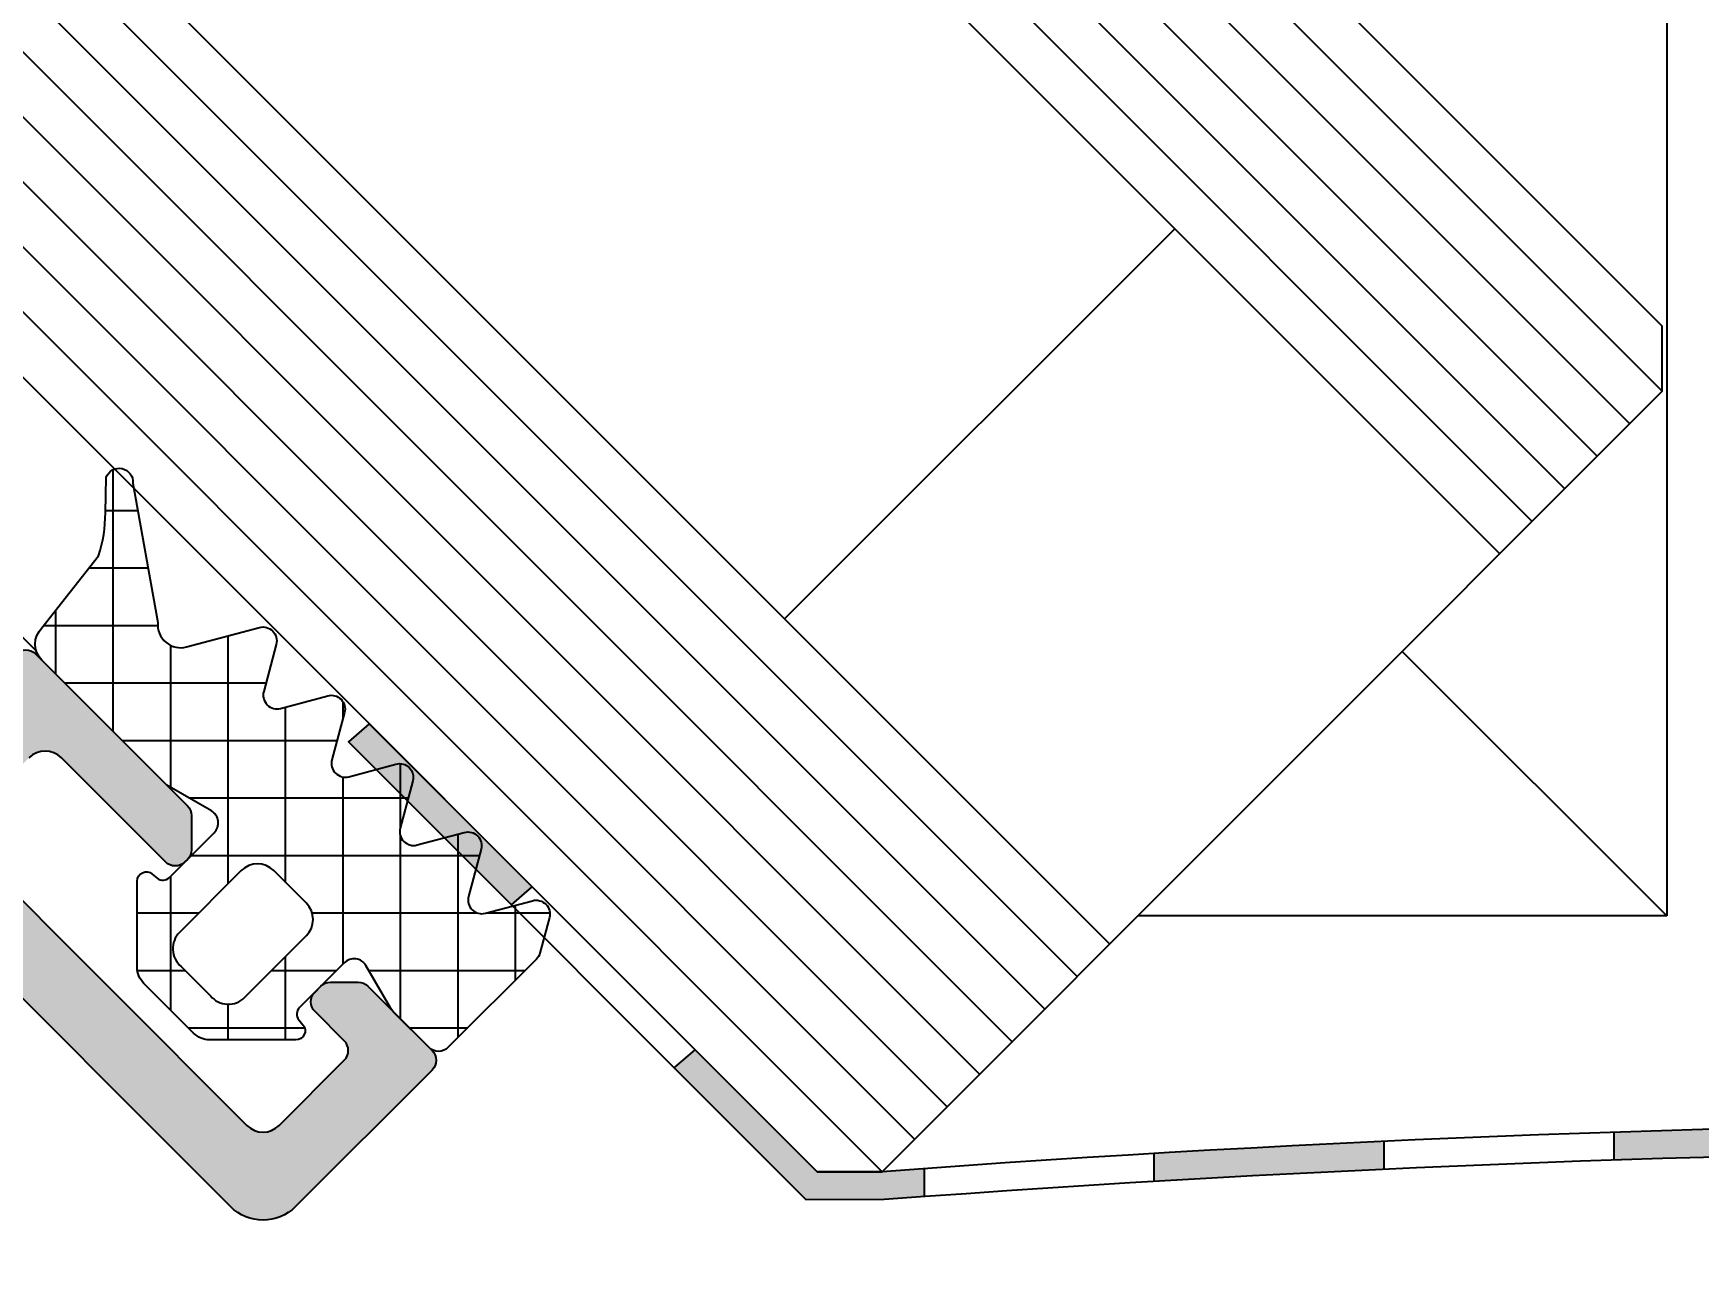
# Model space of a CAD drawing. Extents: x 0 to 4131, y -1600 to 527.
# Drawn here: x 750.76 to 786.99, y 57.29 to 84.12 of the extents above; entities that cross this region are included whole.
import ezdxf

# ---------------------------------------------------------------- set-up
doc = ezdxf.new("R2010")
doc.units = 0
doc.header["$LTSCALE"] = 7.5
doc.header["$MEASUREMENT"] = 0
doc.layers.get('0').update_dxf_attribs({"linetype": 'CONTINUOUS'})
doc.layers.get('DEFPOINTS').update_dxf_attribs({"linetype": 'CONTINUOUS'})
for name, color, linetype in [('FILL', 8, 'CONTINUOUS'), ('FINE', 7, 'CONTINUOUS'), ('GOMMA', 3, 'CONTINUOUS'), ('GROSSA', 4, 'CONTINUOUS'), ('QUOTE', 254, 'CONTINUOUS'), ('TRATTEGGI', 140, 'CONTINUOUS'), ('VETRO', 6, 'CONTINUOUS')]:
    doc.layers.add(name, color=color, linetype=linetype)
doc.styles.get("Standard").update_dxf_attribs({"font": 'romans.shx'})
doc.dimstyles.new('SCALA_1-1$0', dxfattribs={"dimtxt": 2, "dimasz": 1, "dimexe": 1.5, "dimexo": 1.5, "dimgap": 1, "dimtad": 3, "dimdsep": 46, "dimtxsty": 'Standard', "dimblk1": 'PUNTO', "dimblk2": 'PUNTO', "dimsah": 1, "dimcen": 0.09, "dimclrt": 2, "dimadec": 0, "dimazin": 0, "dimtfac": 0.7, "dimtmove": 0, "dimatfit": 3, "dimldrblk": 'PUNTO', "dimfxl": 1, "dimtolj": 2, "dimarcsym": 0})

# ---------------------------------------------------------------- blocks, each defined once
blk = doc.blocks.new('PUNTO')
blk.add_line((-1, 0), (1, 0))
at = {"const_width": 0.35}
blk.add_lwpolyline([(-0.1750000000000114, 0, 1), (0.1750000000000114, 0, 1)], format="xyb", close=True, dxfattribs=at)
blk = doc.blocks.new('*D75')
at = {"layer": 'DEFPOINTS', "color": 0, "transparency": 16777216}
for p in [(740.818618350617, 60.23923948728387), (854.7654159294855, 60.2392394872839), (854.7654159294855, 29.79359892052287)]:
    blk.add_point(p, dxfattribs=at)
at = {"layer": 'QUOTE', "color": 0, "lineweight": -2, "transparency": 16777216}
for p, q in [((740.818618350617, 58.73923948728387), (740.818618350617, 28.29359892052287)), ((854.7654159294855, 58.7392394872839), (854.7654159294855, 28.29359892052287)), ((741.818618350617, 29.79359892052287), (853.7654159294855, 29.79359892052287))]:
    blk.add_line(p, q, dxfattribs=at)
at = {"layer": 'QUOTE', "color": 0, "lineweight": -2, "transparency": 16777216, "rotation": 180}
blk.add_blockref('PUNTO', (740.818618350617, 29.79359892052287), dxfattribs=at)
at = {"layer": 'QUOTE', "color": 0, "lineweight": -2, "transparency": 16777216}
blk.add_blockref('PUNTO', (854.7654159294855, 29.79359892052287), dxfattribs=at)
at = {"layer": 'QUOTE', "color": 2, "transparency": 16777216, "insert": (797.7920171400513, 31.79359892052287), "char_height": 2, "attachment_point": 5}
blk.add_mtext('\\A2;114', dxfattribs=at)

msp = doc.modelspace()

# ---------------------------------------------------------------- hatches: boundary and pattern name
at = {"layer": 'FILL'}
h = msp.add_hatch(dxfattribs=at)
h.set_pattern_fill('ANSI37', color=137, scale=10, angle=45, style=0)
h.set_pattern_definition([(90, (690, 0), (-1.25, 2.220446049250313e-16), []), (180, (690, 0), (-2.220446049250313e-16, -1.25), [])])
edge = h.paths.add_edge_path()
edge.add_line((759.3649170303815, 62.0777171183679), (758.6214697271239, 62.8211644216255))
edge.add_arc((759.1869785934256, 63.38691651974193), 0.7999223177215066, 215.8303874029889, 225.0123191347115, ccw=False)
edge.add_line((758.5384388012853, 62.91865179504063), (757.9983790547878, 63.85406271509703))
edge.add_arc((757.7385714336526, 63.70406271509699), 0.299999999999964, 30.00000000001306, 135.000000000001)
edge.add_line((757.5264393992966, 63.91619474945293), (756.5523376915023, 62.9420930416577))
edge.add_arc((756.6937590477398, 62.8006716854204), 0.2000000000000298, 135.0000000000115, 219.9999999999814)
edge.add_line((756.5405501591159, 62.67211416348312), (756.62756910607, 62.56840902082683))
edge.add_arc((756.4743602174461, 62.4398514988896), 0.1999999999999937, -90.00000000000819, 39.99999999997311, ccw=False)
edge.add_line((756.4743602174461, 62.23985149888961), (754.601563318978, 62.23985149888961))
edge.add_arc((754.6015633189779, 62.73985149888957), 0.4999999999999645, 225.0000000000075, 270.00000000000813, ccw=False)
edge.add_line((754.2480099283847, 62.38629810829627), (753.1681156333939, 63.46619240328718))
edge.add_arc((753.5216690239872, 63.81974579388059), 0.5000000000001246, 180.0000000000081, 225.0000000000069, ccw=False)
edge.add_line((753.0216690239871, 63.81974579388051), (753.0216690239871, 65.69254269234861))
edge.add_arc((753.2216690239871, 65.69254269234858), 0.1999999999999886, 50.00000000001393, 179.9999999999918, ccw=False)
edge.add_line((753.3502265459244, 65.8457515809724), (753.4539316885807, 65.7587326340184))
edge.add_arc((753.582489210518, 65.91194152264225), 0.200000000000044, 230.0000000000097, 314.9999999999856)
edge.add_line((753.7239105667553, 65.77052016640488), (754.6980122745505, 66.74462187419905))
edge.add_arc((754.4858802401943, 66.95675390855504), 0.3000000000000848, 315.0000000000096, 420.0000000000101)
edge.add_line((754.6358802401944, 67.21656152969047), (753.6662649979239, 67.77636915082567))
edge.add_line((753.6662649979238, 67.77636915082567), (750.9503463342617, 70.49228781448784))
edge.add_arc((751.303899724855, 70.84584120508113), 0.500000000000004, 135.0000000000023, 225.0000000000023, ccw=False)
edge.add_line((750.9503463342617, 71.19939459567439), (752.1837489870854, 72.7669784608259))
edge.add_arc((749.1921798941191, 73.71870765731691), 3.139311087077012, 342.3522010218927, 359.6152534579467)
edge.add_line((752.3314202017905, 73.69762704687656), (752.3471600695849, 74.47067067422344))
edge.add_arc((752.6290678558207, 74.3680646312257), 0.3000000000000362, -5.000000000006821, 159.9999999999955, ccw=False)
edge.add_line((752.9279262652483, 74.34191790840137), (753.4699509038346, 71.31157932924299))
edge.add_arc((753.96784604696, 71.26574891955416), 0.5000000000000497, 174.7408399769798, 285.0000001216931)
edge.add_line((754.097255570537, 70.78278600668443), (755.6803748298724, 71.20698153734932))
edge.add_arc((755.7580205446029, 70.91720378978414), 0.2999999999999107, -14.999999871831108, 105.00000023720361, ccw=False)
edge.add_line((756.0477982926632, 70.83955807690162), (755.7731316294324, 69.81448814040928))
edge.add_arc((756.0629093774478, 69.73684242735868), 0.300000000000004, 165.0000000949382, 285.0000002372047)
edge.add_line((756.1405550921783, 69.44706467979341), (757.1656250186227, 69.72173134681833))
edge.add_arc((757.2432707337643, 69.43195359936325), 0.3000000000000029, -14.999999905067796, 105.0000003185178, ccw=False)
edge.add_line((757.5330484817797, 69.35430788631263), (757.2583818232147, 68.32923794736479))
edge.add_arc((757.5481595711013, 68.25159223383403), 0.2999999999999829, 164.999999999999, 284.9999999999977)
edge.add_line((757.6258052846322, 67.96181448594731), (758.6508752142342, 68.2364811517599))
edge.add_arc((758.7285209289397, 67.94670340418796), 0.3000000000000154, -14.999999905061827, 105.00000023228671, ccw=False)
edge.add_line((759.018298676955, 67.86905769113736), (758.7436320180707, 66.84398775250875))
edge.add_arc((759.0334097659575, 66.76634203897802), 0.2999999999999482, 165.0000000000029, 285.0000000000005)
edge.add_line((759.1110554794882, 66.47656429109136), (760.1361254090901, 66.75123095690398))
edge.add_arc((760.2137711237957, 66.46145320933202), 0.3000000000000401, -14.999999905057223, 105.0000002322939, ccw=False)
edge.add_line((760.5035488718112, 66.38380749628143), (760.2288822129268, 65.35873755765277))
edge.add_arc((760.5186599608136, 65.28109184412202), 0.2999999999999967, 164.9999999999997, 285.0000000000002)
edge.add_line((760.5963056743443, 64.9913140962353), (761.6213756071602, 65.26598075883399))
edge.add_arc((761.6990213218659, 64.9762030112621), 0.2999999999999641, -14.999999905058587, 105.0000002322922, ccw=False)
edge.add_line((761.9887990698812, 64.89855729821153), (761.7822210647387, 64.12759769165874))
edge.add_arc((761.4924433167232, 64.20524340470932), 0.300000000000014, 315, 345.0000000949415, ccw=False)
edge.add_line((761.7045753510793, 63.99311137035335), (759.7891810990934, 62.07771711836787))
edge.add_arc((759.5770490647375, 62.28984915272379), 0.2999999999999441, 224.9999999999904, 315.00000000000193, ccw=False)
edge = h.paths.add_edge_path(flags=16)
edge.add_line((755.3566657420738, 63.16063465460311), (756.7013026218426, 64.50527153437261))
edge.add_arc((756.3477492312493, 64.8588249249658), 0.500000000000004, 315.0000000000138, 404.9999999999999)
edge.add_line((756.7013026218425, 65.21237831555908), (755.9941958406564, 65.91948509674538))
edge.add_arc((755.6406424500631, 65.5659317061521), 0.500000000000004, 45, 135)
edge.add_line((755.2870890594697, 65.91948509674538), (753.9424521797006, 64.57484821697619))
edge.add_arc((754.2960055702939, 64.22129482638296), 0.500000000000004, 135.0000000000069, 230.1916673416029)
edge.add_line((753.975894857307, 63.83719961496919), (754.6190171400667, 63.19407733220933))
edge.add_arc((755.0031123514805, 63.51418804519628), 0.4999999999999891, 219.8083326583976, 315.0000000000155)
h = msp.add_hatch(color=253, dxfattribs=at)
edge = h.paths.add_edge_path()
edge.add_arc((810.4920171400512, 50.53950220958396), 0.3000000000000004, 135.0000000000058, 195.0000000000029, ccw=False)
edge.add_line((810.2798851056953, 50.7516342439399), (810.7920171400513, 51.26376627829593))
edge.add_line((810.7920171400513, 51.26376627829593), (810.7920171400513, 52.7374135731032))
edge.add_arc((810.4920171400512, 52.73741357310315), 0.300000000000054, 8.142219984545138e-12, 90.00000000000271)
edge.add_line((810.4920171400512, 53.03741357310321), (798.0904427462897, 53.03741357310318))
edge.add_line((798.0904427462897, 53.03741357310318), (797.7920171400513, 53.33741357310319))
edge.add_line((797.7920171400513, 53.33741357310319), (797.4935915338128, 53.03741357310318))
edge.add_line((797.4935915338128, 53.03741357310318), (785.0920171400513, 53.03741357310318))
edge.add_arc((785.0920171400513, 52.73741357310314), 0.3000000000000398, 89.99999999999457, 179.9999999999891)
edge.add_line((784.7920171400513, 52.7374135731032), (784.7920171400513, 51.26376627829593))
edge.add_line((784.7920171400513, 51.26376627829593), (785.3041491744071, 50.75163424393985))
edge.add_arc((785.0920171400513, 50.53950220958385), 0.2999999999999191, -14.999999999986017, 45.00000000002399, ccw=False)
edge.add_line((785.381794887938, 50.46185649605319), (784.7920171400513, 48.26077597576652))
edge.add_line((784.7920171400513, 48.26077597576652), (784.7920171400513, 42.33741357310313))
edge.add_arc((784.4920171400513, 42.33741357310313), 0.2999999999999545, -90, 0, ccw=False)
edge.add_line((784.4920171400513, 42.03741357310318), (783.5920171400513, 42.03741357310312))
edge.add_arc((783.5920171400513, 41.73741357310308), 0.3000000000000398, 89.99999999999457, 179.9999999999946)
edge.add_line((783.2920171400513, 41.73741357310311), (783.2920171400514, 40.73741357310323))
edge.add_arc((782.9920171400513, 40.73741357310325), 0.3000000000000966, 270.0000000000054, 359.99999999999454, ccw=False)
edge.add_line((782.9920171400513, 40.43741357310316), (760.6204442647969, 40.43741357310367))
edge.add_arc((760.620444264797, 42.4374135731036), 1.999999999999929, 224.9999999999986, 269.99999999999756, ccw=False)
edge.add_line((759.2062307024239, 41.02320001073059), (741.4044047882439, 58.82502592491076))
edge.add_arc((742.818618350617, 60.23923948728387), 2.000000000000026, 135.0000000000003, 224.9999999999997, ccw=False)
edge.add_line((741.4044047882439, 61.65345304965697), (750.3846609124565, 70.63370917072533))
edge.add_arc((750.5967929468125, 70.42157713636934), 0.3000000000000346, 45, 135, ccw=False)
edge.add_line((750.8089249811685, 70.63370917072533), (754.1151695620758, 67.32746458667387))
edge.add_arc((753.9030375277199, 67.11533255231794), 0.2999999999999491, -1.0913936421275139e-11, 45.00000000000102, ccw=False)
edge.add_line((754.2030375277199, 67.11533255231788), (754.20303752772, 66.37391119608085))
edge.add_arc((753.90303752772, 66.37391119608091), 0.2999999999999545, 315, 359.99999999998914, ccw=False)
edge.add_line((754.115169562076, 66.16177916172498), (754.0616161714826, 66.10822577113171))
edge.add_arc((753.8494841371265, 66.32035780548784), 0.3000000000001551, 225, 314.99999999998465, ccw=False)
edge.add_line((753.6373521027705, 66.10822577113177), (751.3746104029733, 68.37096747092843))
edge.add_arc((751.0210570123801, 68.01741408033514), 0.4999999999999538, 45.00000000000806, 135.0000000000012)
edge.add_line((750.6675036217869, 68.37096747092838), (749.394711415651, 67.09817526479262))
edge.add_arc((749.7482648062443, 66.74462187419934), 0.500000000000004, 135, 225)
edge.add_line((749.394711415651, 66.39106848360606), (755.4051190557368, 60.38066084352053))
edge.add_arc((755.7586724463301, 60.73421423411381), 0.5000000000000241, 224.9999999999977, 314.9999999999931)
edge.add_line((756.1122258369234, 60.38066084352047), (757.5264393992966, 61.79487440589364))
edge.add_arc((757.3143073649406, 62.00700644024965), 0.2999999999999944, 314.9999999999847, 404.9999999999846)
edge.add_line((757.5264393992967, 62.21913847460556), (756.8900432962287, 62.85553457767358))
edge.add_arc((757.1021753305846, 63.06766661202948), 0.299999999999924, 135.0000000000019, 224.9999999999981, ccw=False)
edge.add_line((756.8900432962287, 63.27979864638539), (757.0143073649405, 63.40406271509724))
edge.add_arc((757.2264393992965, 63.19193068074145), 0.299999999999924, 90.00000000001899, 135.0000000000326, ccw=False)
edge.add_line((757.2264393992964, 63.49193068074138), (757.826439399298, 63.49193068074149))
edge.add_arc((757.8264393992976, 63.19193068074121), 0.3000000000002814, 44.99999999991752, 89.9999999999186, ccw=False)
edge.add_line((758.038571433654, 63.40406271509707), (759.4356277085009, 62.00700644025025))
edge.add_arc((759.2234956741449, 61.79487440589429), 0.2999999999999944, -44.999999999999886, 45, ccw=False)
edge.add_line((759.4356277085009, 61.58274237153833), (756.4657792275166, 58.61289389055415))
edge.add_arc((755.7586724463299, 59.32000067174064), 1.000000000000008, 225.0000000000046, 315.00000000000466, ccw=False)
edge.add_line((755.0515656651435, 58.61289389055403), (748.6876046344646, 64.97685492123307))
edge.add_arc((747.980497853278, 64.26974814004652), 1.000000000000008, 45, 135)
edge.add_line((747.2733910720915, 64.97685492123307), (743.5257251318035, 61.22918898094505))
edge.add_arc((744.23283191299, 60.52208219975859), 0.9999999999999779, 135.0000000000052, 225.000000000004)
edge.add_line((743.5257251318036, 59.814975418572), (758.246671846258, 45.09402870411739))
edge.add_arc((757.5395650650714, 44.38692192293088), 0.9999999999999578, 3.5903778907281207, 44.999999999999375, ccw=False)
edge.add_arc((761.531714102018, 44.63741357310352), 2.999999999999986, 183.5903778907289, 311.5614045410042)
edge.add_arc((764.1854034297264, 41.64443295973386), 1.000000000000054, 90.66111350362002, 131.5614045410052, ccw=False)
edge.add_line((764.1738650783979, 42.6443663907425), (780.2169429607656, 42.82948938319211))
edge.add_arc((780.1962047399496, 43.82927432316538), 0.9999999999999792, 271.1882977136955, 313.0125691357275)
edge.add_line((780.8783635227117, 43.09807025103461), (782.0741759228133, 44.21367390035246))
edge.add_arc((781.3920171400513, 44.94487797248323), 0.9999999999999996, 313.0125691357284, 359.9999999999996)
edge.add_line((782.3920171400513, 44.94487797248323), (782.3920171400513, 54.43741357310321))
edge.add_arc((783.3920171400512, 54.43741357310316), 0.9999999999999432, 89.99999999999682, 179.9999999999967, ccw=False)
edge.add_line((783.3920171400513, 55.4374135731031), (812.1920171400512, 55.43741357310321))
edge.add_arc((812.1920171400512, 54.43741357310321), 1, 0, 90, ccw=False)
edge.add_line((813.1920171400512, 54.43741357310321), (813.1920171400512, 44.94487797248323))
edge.add_arc((814.1920171400512, 44.94487797248324), 1.000000000000028, 180.0000000000008, 226.987430864271)
edge.add_line((813.5098583572892, 44.21367390035245), (814.7056707573909, 43.09807025103461))
edge.add_arc((815.3878295401529, 43.82927432316538), 0.9999999999999898, 226.9874308642722, 268.8117022863037)
edge.add_line((815.367091319337, 42.8294893831921), (831.4101692017047, 42.6443663907425))
edge.add_arc((831.3986308503761, 41.64443295973385), 1.000000000000056, 48.43859545899568, 89.33888649638078, ccw=False)
edge.add_arc((834.0523201780845, 44.63741357310352), 2.999999999999989, 228.4385954589958, 356.4096221092711)
edge.add_arc((838.0444692150311, 44.3869219229308), 0.9999999999999897, 134.9999999999963, 176.4096221092675, ccw=False)
edge.add_line((837.3373624338446, 45.09402870411738), (852.058309148299, 59.814975418572))
edge.add_arc((851.3512023671124, 60.52208219975853), 0.999999999999988, 315.0000000000012, 404.9999999999988)
edge.add_line((852.058309148299, 61.22918898094505), (848.310643208011, 64.97685492123307))
edge.add_arc((847.6035364268245, 64.26974814004652), 1.000000000000008, 45, 135)
edge.add_line((846.8964296456379, 64.97685492123307), (840.532468614959, 58.61289389055403))
edge.add_arc((839.8253618337726, 59.32000067174064), 1.000000000000008, 224.9999999999954, 314.99999999999534, ccw=False)
edge.add_line((839.1182550525859, 58.61289389055415), (836.1484065716018, 61.58274237153833))
edge.add_arc((836.3605386059577, 61.79487440589429), 0.2999999999999944, 135, 225, ccw=False)
edge.add_line((836.1484065716018, 62.00700644025025), (837.5454628464485, 63.40406271509707))
edge.add_arc((837.757594880805, 63.19193068074114), 0.3000000000003561, 90.00000000007611, 135.0000000000768, ccw=False)
edge.add_line((837.7575948808046, 63.49193068074149), (838.3575948808061, 63.49193068074138))
edge.add_arc((838.357594880806, 63.19193068074145), 0.2999999999999261, 44.99999999996538, 89.99999999997829, ccw=False)
edge.add_line((838.569726915162, 63.40406271509724), (838.6939909838738, 63.27979864638539))
edge.add_arc((838.481858949518, 63.06766661202948), 0.299999999999914, -44.999999999999886, 45, ccw=False)
edge.add_line((838.6939909838738, 62.85553457767358), (838.0575948808058, 62.21913847460556))
edge.add_arc((838.2697269151619, 62.00700644024963), 0.2999999999999944, 135.0000000000077, 225.0000000000077)
edge.add_line((838.0575948808059, 61.79487440589364), (839.4718084431793, 60.38066084352047))
edge.add_arc((839.8253618337724, 60.73421423411378), 0.499999999999984, 225.0000000000069, 315.0000000000023)
edge.add_line((840.1789152243657, 60.38066084352053), (846.1893228644515, 66.39106848360605))
edge.add_arc((845.8357694738582, 66.74462187419935), 0.500000000000004, 314.9999999999954, 404.9999999999954)
edge.add_line((846.1893228644515, 67.0981752647926), (844.9165306583157, 68.37096747092836))
edge.add_arc((844.5629772677224, 68.01741408033507), 0.5000000000000342, 44.99999999999885, 134.999999999992)
edge.add_line((844.2094238771292, 68.37096747092842), (841.9466821773321, 66.10822577113177))
edge.add_arc((841.734550142976, 66.32035780548782), 0.300000000000115, 225.0000000000154, 315, ccw=False)
edge.add_line((841.5224181086201, 66.10822577113171), (841.4688647180267, 66.16177916172498))
edge.add_arc((841.6809967523825, 66.37391119608091), 0.2999999999999542, 180.0000000000109, 225, ccw=False)
edge.add_line((841.3809967523825, 66.37391119608085), (841.3809967523827, 67.11533255231788))
edge.add_arc((841.6809967523827, 67.11533255231794), 0.2999999999999545, 135, 180.0000000000109, ccw=False)
edge.add_line((841.4688647180267, 67.32746458667387), (844.7751093020784, 70.63370917072534))
edge.add_arc((844.9872413364343, 70.42157713636936), 0.2999999999999843, 44.999999999994316, 134.9999999999943, ccw=False)
edge.add_line((845.1993733707902, 70.63370917072531), (854.1796294918586, 61.65345304965697))
edge.add_arc((852.7654159294855, 60.2392394872839), 2.000000000000036, -45.000000000000625, 44.999999999998295, ccw=False)
edge.add_line((854.1796294918586, 58.82502592491076), (836.3778035776786, 41.02320001073058))
edge.add_arc((834.9635900153055, 42.43741357310366), 1.999999999999996, 270.0000000000016, 315.00000000000057, ccw=False)
edge.add_line((834.9635900153056, 40.43741357310366), (812.5920171400512, 40.4374135731031))
edge.add_arc((812.5920171400513, 40.73741357310317), 0.3000000000000682, 179.9999999999891, 269.9999999999783, ccw=False)
edge.add_line((812.2920171400513, 40.73741357310323), (812.2920171400514, 41.73741357310311))
edge.add_arc((811.9920171400512, 41.73741357310305), 0.3000000000001251, 1.085629331272428e-11, 90.00000000001086)
edge.add_line((811.9920171400512, 42.03741357310318), (811.0920171400512, 42.03741357310318))
edge.add_arc((811.0920171400512, 42.33741357310313), 0.2999999999999545, 180, 270, ccw=False)
edge.add_line((810.7920171400513, 42.33741357310313), (810.7920171400513, 48.22128022649026))
edge.add_arc((810.4920171400512, 48.22128022649021), 0.3000000000000114, 1.085629331272839e-11, 15.00000000001074)
edge.add_line((810.781794887938, 48.29892594002102), (810.2022393921645, 50.46185649605319))
h = msp.add_hatch(color=8, dxfattribs=at)
h.paths.add_polyline_path([(758.0711990112063, 69.11208060105503), (757.6181212548898, 68.71663021994765), (761.1617993953857, 65.17295207945175), (761.6148771517022, 65.56840246055914)])
h.paths.add_polyline_path([(765.1585552921982, 62.02472432006321), (764.7054775358818, 61.62927393895581), (767.563580469097, 58.77117100574059), (769.2711919419946, 58.77285110513395, -0.0005710390839189449), (770.139960823986, 58.83700494765543), (770.139960823986, 59.43858578879593, 0.0005995860495645373), (769.2263221688961, 59.37117100574056), (767.8121086065208, 59.37117100574059)])
h.paths.add_polyline_path([(780.139960823986, 60.03269722616517, 0.003277009890212265), (775.139960823986, 59.76854043801637), (775.139960823986, 59.16748097940609, -0.003282179911082302), (780.139960823986, 59.43205452720912)])
h.paths.add_polyline_path([(790.139960823986, 60.36412934562668, 0.003273602469984483), (785.139960823986, 60.23119273448833), (785.139960823986, 59.63086282110277, -0.003278756354495574), (790.139960823986, 59.76400872908363)])
h.paths.add_polyline_path([(800.139960823986, 60.43356591420167, 0.003272446286170962), (795.139960823986, 60.43157550837941), (795.139960823986, 59.83156102396879, -0.003277594703054734), (800.139960823986, 59.83355456128902)])
h.paths.add_polyline_path([(810.139960823986, 60.24114988327375, 0.003273534189389904), (805.139960823986, 60.37010158650173), (805.139960823986, 59.76999036929146, -0.003278687750892291), (810.139960823986, 59.64083565159297)])
h.paths.add_polyline_path([(820.139960823986, 59.78648486389085, 0.003276872906427918), (815.139960823986, 60.04664441308182), (815.139960823986, 59.44602370250067, -0.003282042277939837), (820.139960823986, 59.18545373448933)])
h.paths.add_polyline_path([(830.8785567442212, 61.62927393895584), (830.4254789879047, 62.02472432006319), (827.7719256735821, 59.37117100574059), (826.3577121112087, 59.37117100574062, 0.0007991402728369745), (825.139960823986, 59.46053674371211), (825.139960823986, 58.85899061679203, -0.0007709088833449163), (826.3128423381089, 58.77285110513395), (828.020453811006, 58.77117100574059)])
h.paths.add_polyline_path([(837.965913025213, 68.71663021994763), (837.5128352688965, 69.11208060105503), (833.9691571284006, 65.56840246055911), (834.4222348847171, 65.17295207945172)])

# ---------------------------------------------------------------- linework, layer by layer
at = {"layer": 'FINE'}
for p, q in [((716.3767199274035, 105.1428764075107), (750.8284234144853, 70.69117292042907)), ((786.2920171400513, 93.21716428001417), (786.2920171400513, 64.93289303255244)), ((786.2920171400513, 64.93289303255244), (780.5400306678786, 70.68487950472509)), ((761.1617993953857, 65.17295207945173), (761.6148771517023, 65.56840246055913)), ((786.2920171400513, 64.93289303255244), (774.7880441957059, 64.93289303255244)), ((764.7054775358818, 61.62927393895583), (765.1585552921982, 62.02472432006321)), ((785.139960823986, 60.23119273448833), (785.139960823986, 59.63086282110277)), ((780.139960823986, 60.03269722616517), (780.139960823986, 59.43205452720917)), ((770.139960823986, 59.43858578879599), (770.139960823986, 58.83700494765537)), ((775.139960823986, 59.76854043801643), (775.139960823986, 59.16748097940604))]:
    msp.add_line(p, q, dxfattribs=at)
msp.add_lwpolyline([(828.020453811006, 58.77117100574059), (837.965913025213, 68.71663021994763), (837.5128352688967, 69.11208060105503), (827.7719256735821, 59.37117100574059), (826.3577121112087, 59.37117100574062, 0.03744390214801677), (769.2263221688943, 59.37117100574056), (767.8121086065208, 59.37117100574059), (758.0711990112063, 69.11208060105503), (757.6181212548898, 68.71663021994763), (767.563580469097, 58.77117100574059), (769.2711919419946, 58.77285110513395, -0.03744390214801677), (826.3128423381083, 58.77285110513395)], format="xyb", close=True, dxfattribs=at)
at = {"layer": 'GOMMA'}
for points in [[(759.3649170303815, 62.0777171183679), (758.6214697271239, 62.8211644216255, -0.04008518434644911), (758.5384388012853, 62.91865179504063), (757.9983790547878, 63.85406271509703, 0.4931454260312356), (757.5264393992966, 63.91619474945293), (756.5523376915024, 62.9420930416577, 0.3888787318528493), (756.5405501591159, 62.67211416348312), (756.62756910607, 62.56840902082683, -0.6370702608073786), (756.4743602174461, 62.23985149888961), (754.6015633189779, 62.23985149888961, -0.1989123673796624), (754.2480099283847, 62.38629810829627), (753.1681156333939, 63.46619240328718, -0.1989123673796531), (753.0216690239871, 63.81974579388051), (753.0216690239871, 65.69254269234861, -0.637070260807382), (753.3502265459244, 65.8457515809724), (753.4539316885807, 65.7587326340184, 0.3888787318528493), (753.7239105667553, 65.77052016640488), (754.6980122745504, 66.74462187419905, 0.4931454260312984), (754.6358802401944, 67.21656152969047), (753.6662649979238, 67.77636915082567), (750.9503463342617, 70.49228781448784, -0.414213562373095), (750.9503463342617, 71.19939459567439), (752.1837489870854, 72.7669784608259, 0.07546705698885331), (752.3314202017905, 73.69762704687656), (752.3471600695849, 74.47067067422344, -0.8769764629927514), (752.9279262652483, 74.34191790840137), (753.4699509038346, 71.31157932924299, 0.5220051325606435), (754.097255570537, 70.78278600668443), (755.6803748298724, 71.20698153734932, -0.5773502698239583), (756.0477982926632, 70.83955807690162), (755.7731316294324, 69.81448814040928, 0.5773502700173055), (756.1405550921783, 69.44706467979341), (757.1656250186227, 69.72173134681833, -0.5773502704903818), (757.5330484817797, 69.35430788631263), (757.2583818232147, 68.32923794736479, 0.5773502691896144), (757.6258052846322, 67.96181448594731), (758.6508752142341, 68.2364811517599, -0.5773502699886969), (759.018298676955, 67.86905769113736), (758.7436320180708, 66.84398775250875, 0.5773502691896144), (759.1110554794882, 66.47656429109136), (760.1361254090901, 66.75123095690398, -0.5773502699886969), (760.5035488718112, 66.38380749628143), (760.2288822129268, 65.35873755765277, 0.5773502691896142), (760.5963056743443, 64.9913140962353), (761.6213756071602, 65.26598075883399, -0.5773502699886992), (761.9887990698812, 64.89855729821153), (761.7822210647387, 64.12759769165874, -0.1316524980088336), (761.7045753510793, 63.99311137035335), (759.7891810990934, 62.07771711836787, -0.4142135623731505)], [(755.3566657420738, 63.16063465460311), (756.7013026218426, 64.50527153437261, 0.4142135623730284), (756.7013026218425, 65.21237831555908), (755.9941958406564, 65.91948509674538, 0.414213562373095), (755.2870890594697, 65.91948509674538), (753.9424521797007, 64.57484821697619, 0.4410091218320472), (753.975894857307, 63.83719961496919), (754.6190171400667, 63.19407733220933, 0.4410091218321642)]]:
    msp.add_lwpolyline(points, format="xyb", close=True, dxfattribs=at)
at = {"layer": 'GROSSA'}
for points in [[(750.3846609124565, 70.63370917072533, -0.4142135623730904), (750.8089249811685, 70.63370917072533), (754.1151695620758, 67.32746458667387, -0.1989123673797109), (754.2030375277199, 67.11533255231788), (754.20303752772, 66.37391119608085, -0.1989123673796087), (754.115169562076, 66.16177916172498), (754.0616161714826, 66.10822577113171, -0.4142135623730165), (753.6373521027705, 66.10822577113177), (751.3746104029733, 68.37096747092843, 0.4142135623730595), (750.6675036217869, 68.37096747092838)], [(749.394711415651, 66.39106848360606), (755.4051190557368, 60.38066084352053, 0.4142135623730715), (756.1122258369234, 60.38066084352047), (757.5264393992966, 61.79487440589364, 0.4142135623730951), (757.5264393992967, 62.21913847460556), (756.8900432962287, 62.85553457767358, -0.4142135623730755), (756.8900432962287, 63.27979864638539), (757.0143073649405, 63.40406271509724, -0.1989123673797199), (757.2264393992964, 63.49193068074138), (757.826439399298, 63.49193068074149, -0.1989123673796616), (758.038571433654, 63.40406271509707), (759.4356277085009, 62.00700644025025, -0.4142135623730885), (759.4356277085009, 61.58274237153833), (756.4657792275166, 58.61289389055415, -0.414213562373095), (755.0515656651435, 58.61289389055403), (748.6876046344646, 64.97685492123307, 0.4142135623730949)]]:
    msp.add_lwpolyline(points, format="xyb", dxfattribs=at)
at = {"layer": 'TRATTEGGI'}
for p, q in [((786.1968849173711, 76.34173375421756), (736.8862310957408, 125.6523875758479)), ((785.4897781361844, 75.63462697303103), (736.1791243145542, 124.9452807946613)), ((784.782671354998, 74.92752019184448), (735.4720175333676, 124.2381740134748)), ((784.0755645738114, 74.22041341065793), (734.7649107521811, 123.5310672322883)), ((783.3684577926249, 73.51330662947137), (734.0578039709945, 122.8239604511017)), ((773.468962856013, 63.61381169285971), (724.1583090343828, 112.92446551449)), ((772.7618560748265, 62.90670491167317), (723.4512022531962, 112.2173587333034)), ((772.05474929364, 62.19959813048661), (722.7440954720097, 111.5102519521169)), ((771.3476425124534, 61.49249134930005), (722.0369886908231, 110.8031451709303)), ((770.6405357312669, 60.78538456811353), (721.3298819096367, 110.0960383897438)), ((769.9334289500805, 60.07827778692715), (720.62277512845, 109.3889316085572)), ((769.226322168894, 59.37117100574056), (719.9156683472635, 108.6818248273706))]:
    msp.add_line(p, q, dxfattribs=at)
at = {"layer": 'VETRO'}
for p, q in [((782.6613510114383, 72.80619984828483), (733.350697189808, 122.1168536699152)), ((774.1760696371996, 64.32091847404627), (724.8654158155693, 113.6315722956765)), ((775.5902831995728, 79.8772676601503), (767.105001825334, 71.39198628591174))]:
    msp.add_line(p, q, dxfattribs=at)
msp.add_lwpolyline([(719.2085615660769, 107.9747180461841), (767.8121086065208, 59.37117100574059), (769.2263221688941, 59.37117100574056), (786.1968849173711, 76.34173375421753), (786.1968849173711, 77.75594731659069), (737.5933378769273, 126.3594943570345)], dxfattribs=at)

# ---------------------------------------------------------------- dimensions: what is measured, and where the dimension line sits
at = {"layer": 'QUOTE'}
dim = msp.add_linear_dim(base=(854.7654159294855, 29.79359892052287), p1=(740.818618350617, 60.23923948728387), p2=(854.7654159294855, 60.2392394872839), dimstyle='SCALA_1-1$0', override={"dimdec": 0}, dxfattribs=at)
dim.commit()
dim.dimension.update_dxf_attribs({"geometry": '*D75', "text_midpoint": (797.7920171400513, 31.79359892052287)})

doc.saveas('drawing.dxf')
